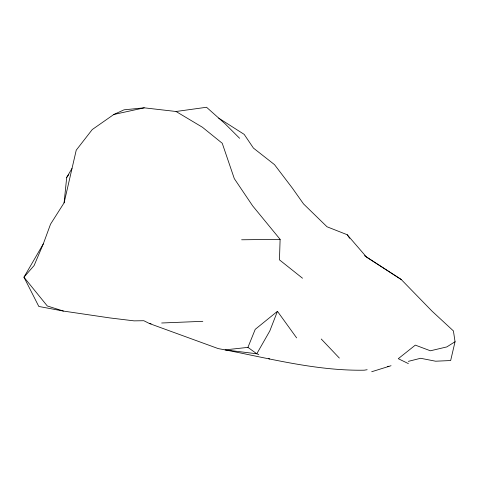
<?xml version="1.0" encoding="UTF-8"?>
<svg xmlns="http://www.w3.org/2000/svg" width="479" height="479" viewBox="0 0 479 479"><rect width="100%" height="100%" fill="white"/><g stroke="black" fill="none" stroke-linecap="round" stroke-linejoin="round"><path stroke-width="0.72" d="M367.148 369.728L364.25 370.189C317.092 370.98 271.018 358.825 225.052 349.88L218.161 348.58L149.604 323.6L143.832 320.72L134.084 320.864L109.799 317.918L63.426 311.069L38.817 306.458L23.95 277.203L34.111 265.534L43.284 243.919L50.546 224.154L64.102 202.821L76.233 150.172L92.243 129.564L113.822 114.475L124.085 109.817L144.239 107.829L176.044 111.493L202.437 127.252L222.244 143.275L234.309 178.643L252.661 205.88L280.107 239.338L279.467 259.863L302.512 278.221M64.102 202.821L66.695 177.475L71.952 168.524M364.459 255.66L401.234 279.508L432.064 311.182L453.415 330.923L455.05 341.719L450.655 360.543L435.573 361.208L420.604 358.274L408.348 361.358M296.627 337.875L277.449 311.32L269.815 330.935L256.786 353.783L225.052 349.88L247.936 347.377L256.786 353.783L258.828 354.604M247.936 347.377L255.229 329.336L277.449 311.32M43.284 243.919L23.95 277.203L47.271 305.961L63.426 311.069M66.695 177.475L68.814 174.524M455.05 341.719L446.841 346.916L430.393 350.79L415.323 345.125L398.283 358.693L408.371 363.597M371.692 371.734L391.05 365.716M113.822 114.475L144.239 107.829M387.439 366.489L388.888 366.261M176.044 111.493L206.545 107.266L224.944 123.636L239.614 138.293M161.674 322.996L202.821 321.319M241.62 239.781L280.107 239.338M149.604 323.6L151.083 323.786M401.234 279.508L366.531 257.103L347.215 234.728L327.025 226.777L303.548 203.946L292.388 188.151L274.497 164.632L253.433 148.089L244.17 134.371L218.705 118.139M268.342 358.436L269.701 358.987M321.253 339.018L339.342 358.07M347.215 234.728L349.64 238.303"/></g></svg>
